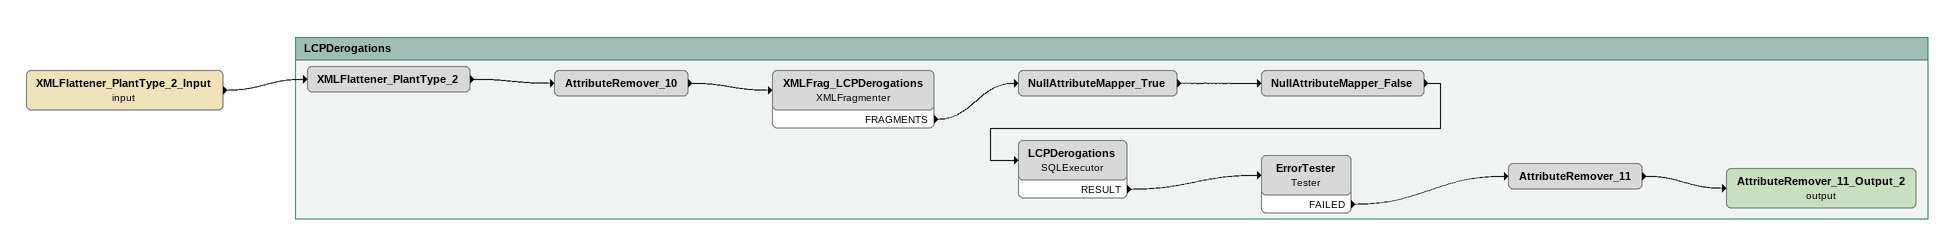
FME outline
XMLFlattener_PlantType_2_Input (input)
    -> XMLFlattener_PlantType_2

Bookmark: LCPDerogations
XMLFlattener_PlantType_2
    -> AttributeRemover_10
AttributeRemover_10
    -> XMLFrag_LCPDerogations
XMLFrag_LCPDerogations: XMLFragmenter
    FRAGMENTS -> NullAttributeMapper_True
NullAttributeMapper_True
    -> NullAttributeMapper_False
NullAttributeMapper_False
    -> LCPDerogations
LCPDerogations: SQLExecutor
    RESULT -> ErrorTester
ErrorTester: Tester
    FAILED -> AttributeRemover_11
AttributeRemover_11
    -> AttributeRemover_11_Output_2 (output)
AttributeRemover_11_Output_2 (output)
